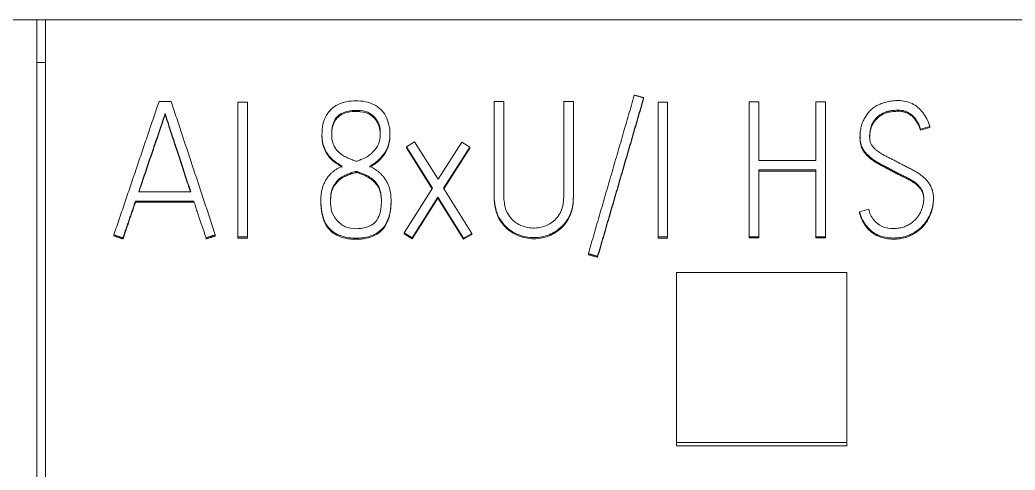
# Model space of a CAD drawing. Header units: millimetres. Extents: x 4137 to 6698, y 1400 to 3585.
# Drawn here: x 5324.95 to 5336.62, y 3082.5 to 3087.78 of the extents above; entities that cross this region are included whole.
import ezdxf

# ---------------------------------------------------------------- set-up
doc = ezdxf.new("R2010")
doc.units = ezdxf.units.MM
doc.layers.add('000-PI-Oprema', color=30, linetype='Continuous', lineweight=5)

msp = doc.modelspace()

# ---------------------------------------------------------------- linework, layer by layer
at = {"layer": '000-PI-Oprema', "color": 0, "linetype": 'ByBlock', "lineweight": 0}
for p, q in [((5325.148, 3087.785), (5320.248, 3087.785)), ((5325.248, 3087.785), (5325.148, 3087.785)), ((5350.048, 3087.785), (5325.248, 3087.785)), ((5325.248, 3077.602), (5325.248, 3087.785)), ((5325.248, 3087.285), (5325.148, 3087.285)), ((5331.327, 3086.826), (5331.327, 3086.814)), ((5332.264, 3086.87), (5332.264, 3086.858)), ((5333.504, 3086.822), (5333.504, 3085.239)), ((5333.615, 3086.822), (5333.504, 3086.822)), ((5333.615, 3086.135), (5333.615, 3086.822)), ((5334.398, 3086.822), (5334.285, 3086.822)), ((5334.285, 3086.822), (5334.285, 3086.135)), ((5334.398, 3085.239), (5334.398, 3086.822)), ((5326.651, 3086.685), (5326.651, 3086.673)), ((5331.327, 3086.592), (5331.327, 3086.571)), ((5335.512, 3086.503), (5335.621, 3086.533)), ((5335.512, 3086.49), (5335.621, 3086.521)), ((5335.512, 3086.503), (5335.512, 3086.49)), ((5335.621, 3086.533), (5335.621, 3086.521)), ((5328.491, 3086.44), (5328.491, 3086.427)), ((5329.288, 3086.427), (5329.288, 3086.44)), ((5329.576, 3086.355), (5329.481, 3086.296)), ((5329.854, 3085.913), (5329.576, 3086.355)), ((5330.133, 3086.351), (5329.854, 3085.913)), ((5330.226, 3086.291), (5330.133, 3086.351)), ((5331.327, 3086.387), (5331.327, 3086.4)), ((5334.802, 3086.413), (5334.802, 3086.401)), ((5329.481, 3086.296), (5329.481, 3086.283)), ((5329.481, 3086.296), (5329.787, 3085.809)), ((5329.481, 3086.283), (5329.783, 3085.803)), ((5329.918, 3085.809), (5330.226, 3086.291)), ((5329.922, 3085.803), (5330.226, 3086.279)), ((5330.226, 3086.291), (5330.226, 3086.279)), ((5330.51, 3086.202), (5330.51, 3086.189)), ((5331.327, 3086.141), (5331.327, 3086.128)), ((5334.285, 3086.135), (5333.615, 3086.135)), ((5333.615, 3085.239), (5333.615, 3086.023)), ((5333.615, 3086.023), (5334.285, 3086.023)), ((5333.615, 3086.01), (5334.285, 3086.01)), ((5334.285, 3086.023), (5334.285, 3085.239)), ((5329.787, 3085.809), (5329.454, 3085.285)), ((5330.249, 3085.279), (5329.918, 3085.809)), ((5330.509, 3085.782), (5330.509, 3085.769)), ((5326.303, 3085.655), (5326.303, 3085.643)), ((5326.989, 3085.655), (5326.989, 3085.643)), ((5328.478, 3085.665), (5328.478, 3085.653)), ((5329.301, 3085.65), (5329.301, 3085.663)), ((5329.55, 3085.226), (5329.851, 3085.704)), ((5329.55, 3085.213), (5329.851, 3085.691)), ((5329.851, 3085.704), (5330.153, 3085.222)), ((5329.851, 3085.704), (5329.851, 3085.691)), ((5329.851, 3085.691), (5330.153, 3085.209)), ((5335.663, 3085.675), (5335.663, 3085.688)), ((5334.904, 3085.561), (5334.796, 3085.53)), ((5334.796, 3085.53), (5334.796, 3085.517)), ((5326.05, 3085.261), (5326.05, 3085.248)), ((5326.157, 3085.226), (5326.157, 3085.213)), ((5327.131, 3085.213), (5327.129, 3085.219)), ((5327.131, 3085.226), (5327.131, 3085.213)), ((5327.24, 3085.261), (5327.24, 3085.248)), ((5327.506, 3085.237), (5327.506, 3085.224)), ((5327.617, 3085.237), (5327.617, 3085.224)), ((5329.454, 3085.285), (5329.454, 3085.273)), ((5329.454, 3085.285), (5329.55, 3085.226)), ((5329.454, 3085.273), (5329.55, 3085.213)), ((5329.55, 3085.226), (5329.55, 3085.213)), ((5330.153, 3085.222), (5330.249, 3085.279)), ((5330.153, 3085.209), (5330.249, 3085.266)), ((5330.153, 3085.222), (5330.153, 3085.209)), ((5330.249, 3085.279), (5330.249, 3085.266)), ((5332.435, 3085.237), (5332.435, 3085.224)), ((5332.545, 3085.237), (5332.545, 3085.224)), ((5333.504, 3085.239), (5333.504, 3085.226)), ((5333.504, 3085.239), (5333.615, 3085.239)), ((5333.504, 3085.226), (5333.615, 3085.226)), ((5333.615, 3085.239), (5333.615, 3085.226)), ((5334.285, 3085.239), (5334.285, 3085.226)), ((5334.285, 3085.239), (5334.398, 3085.239)), ((5334.285, 3085.226), (5334.398, 3085.226)), ((5334.398, 3085.239), (5334.398, 3085.226)), ((5331.616, 3085.041), (5331.616, 3085.028)), ((5331.724, 3085.01), (5331.724, 3084.998)), ((5332.648, 3084.82), (5332.648, 3082.822)), ((5334.648, 3084.82), (5332.648, 3084.82)), ((5334.648, 3082.822), (5334.648, 3084.82)), ((5332.648, 3082.822), (5332.648, 3082.783)), ((5332.648, 3082.822), (5334.648, 3082.822)), ((5332.648, 3082.783), (5334.648, 3082.783)), ((5334.648, 3082.822), (5334.648, 3082.783))]:
    msp.add_line(p, q, dxfattribs=at)
for points, knots in [([(5325.148, 3087.785), (5325.148, 3086.7), (5325.148, 3083.097), (5325.148, 3079.491), (5325.148, 3076.97)], [0, 0, 0, 0, 0.301146, 1, 1, 1, 1]), ([(5328.729, 3086.069), (5328.719, 3086.074), (5328.7, 3086.085), (5328.672, 3086.102), (5328.644, 3086.122), (5328.616, 3086.144), (5328.591, 3086.169), (5328.567, 3086.197), (5328.545, 3086.228), (5328.527, 3086.263), (5328.511, 3086.301), (5328.499, 3086.342), (5328.492, 3086.388), (5328.49, 3086.461), (5328.497, 3086.554), (5328.533, 3086.659), (5328.596, 3086.74), (5328.679, 3086.796), (5328.779, 3086.829), (5328.889, 3086.838), (5329, 3086.829), (5329.101, 3086.795), (5329.184, 3086.737), (5329.246, 3086.655), (5329.281, 3086.549), (5329.291, 3086.447), (5329.283, 3086.357), (5329.262, 3086.286), (5329.226, 3086.22), (5329.178, 3086.16), (5329.119, 3086.108), (5329.074, 3086.08), (5329.05, 3086.067)], [0, 0, 0, 0, 0.014556, 0.029567, 0.045073, 0.06094, 0.077119, 0.093748, 0.110887, 0.128668, 0.147296, 0.166948, 0.187898, 0.210413, 0.266348, 0.314631, 0.359149, 0.40325, 0.449199, 0.499993, 0.551851, 0.598383, 0.642757, 0.687636, 0.736493, 0.793087, 0.826472, 0.85944, 0.893283, 0.927929, 0.963171, 1, 1, 1, 1]), ([(5330.511, 3086.826), (5330.511, 3086.756), (5330.51, 3086.6), (5330.511, 3086.36), (5330.51, 3086.122), (5330.512, 3085.905), (5330.505, 3085.699), (5330.535, 3085.486), (5330.678, 3085.31), (5330.872, 3085.225), (5331.069, 3085.226), (5331.245, 3085.295), (5331.368, 3085.42), (5331.439, 3085.582), (5331.441, 3085.772), (5331.44, 3086.003), (5331.44, 3086.274), (5331.44, 3086.538), (5331.44, 3086.724), (5331.44, 3086.811), (5331.44, 3086.826)], [0, 0, 0, 0, 0.056588, 0.12618, 0.193845, 0.248988, 0.301001, 0.361119, 0.417663, 0.475034, 0.525525, 0.571601, 0.623134, 0.662261, 0.7114, 0.774249, 0.84962, 0.929927, 0.98784, 1, 1, 1, 1]), ([(5331.327, 3086.826), (5331.327, 3086.784), (5331.327, 3086.685), (5331.327, 3086.517), (5331.327, 3086.295), (5331.327, 3086.038), (5331.329, 3085.784), (5331.324, 3085.563), (5331.22, 3085.418), (5331.08, 3085.345), (5330.909, 3085.331), (5330.735, 3085.405), (5330.628, 3085.568), (5330.623, 3085.739), (5330.624, 3085.916), (5330.624, 3086.123), (5330.624, 3086.377), (5330.624, 3086.619), (5330.624, 3086.772), (5330.624, 3086.826)], [0, 0, 0, 0, 0.037912, 0.088194, 0.15005, 0.235584, 0.316728, 0.37904, 0.427403, 0.467304, 0.515197, 0.575318, 0.625401, 0.679015, 0.724908, 0.783705, 0.863784, 0.951314, 1, 1, 1, 1]), ([(5335.621, 3086.533), (5335.612, 3086.564), (5335.59, 3086.622), (5335.542, 3086.698), (5335.483, 3086.76), (5335.414, 3086.805), (5335.335, 3086.832), (5335.257, 3086.839), (5335.186, 3086.835), (5335.123, 3086.825), (5335.066, 3086.809), (5335.013, 3086.786), (5334.965, 3086.757), (5334.923, 3086.723), (5334.888, 3086.682), (5334.857, 3086.637), (5334.833, 3086.586), (5334.815, 3086.531), (5334.805, 3086.472), (5334.801, 3086.413), (5334.805, 3086.359), (5334.816, 3086.311), (5334.835, 3086.269), (5334.861, 3086.232), (5334.892, 3086.198), (5334.927, 3086.167), (5334.965, 3086.139), (5335.007, 3086.112), (5335.052, 3086.088), (5335.099, 3086.065), (5335.146, 3086.04), (5335.192, 3086.014), (5335.238, 3085.99), (5335.282, 3085.968), (5335.325, 3085.947), (5335.367, 3085.927), (5335.405, 3085.905), (5335.44, 3085.883), (5335.472, 3085.858), (5335.498, 3085.831), (5335.521, 3085.802), (5335.539, 3085.769), (5335.548, 3085.73), (5335.551, 3085.691), (5335.549, 3085.652), (5335.542, 3085.615), (5335.532, 3085.575), (5335.517, 3085.535), (5335.496, 3085.497), (5335.471, 3085.461), (5335.44, 3085.427), (5335.403, 3085.397), (5335.36, 3085.371), (5335.311, 3085.35), (5335.255, 3085.338), (5335.171, 3085.333), (5335.061, 3085.348), (5334.953, 3085.434), (5334.913, 3085.516), (5334.904, 3085.561)], [0, 0, 0, 0, 0.029502, 0.056552, 0.082213, 0.107035, 0.131706, 0.157625, 0.177725, 0.196768, 0.215008, 0.232485, 0.249262, 0.265692, 0.282067, 0.298646, 0.315747, 0.333416, 0.35172, 0.370963, 0.387214, 0.402039, 0.415923, 0.429557, 0.443355, 0.457518, 0.472137, 0.48722, 0.502837, 0.518847, 0.535063, 0.551489, 0.567151, 0.582304, 0.596956, 0.611001, 0.624363, 0.637091, 0.649186, 0.660727, 0.671894, 0.683121, 0.695107, 0.708316, 0.719066, 0.730707, 0.743348, 0.756492, 0.769735, 0.783289, 0.797204, 0.811603, 0.826753, 0.842746, 0.859925, 0.878764, 0.920226, 0.957605, 1, 1, 1, 1]), ([(5328.889, 3086.128), (5328.894, 3086.127), (5328.913, 3086.128), (5328.948, 3086.148), (5329.016, 3086.167), (5329.092, 3086.233), (5329.162, 3086.321), (5329.18, 3086.442), (5329.167, 3086.574), (5329.078, 3086.692), (5328.963, 3086.72), (5328.877, 3086.724), (5328.8, 3086.718), (5328.718, 3086.69), (5328.649, 3086.634), (5328.611, 3086.543), (5328.603, 3086.458), (5328.607, 3086.372), (5328.631, 3086.298), (5328.678, 3086.237), (5328.732, 3086.197), (5328.773, 3086.173), (5328.813, 3086.155), (5328.839, 3086.144), (5328.866, 3086.136), (5328.88, 3086.129), (5328.889, 3086.128)], [0, 0, 0, 0, 0.007812, 0.03125, 0.0625, 0.125, 0.1875, 0.25, 0.3125, 0.40625, 0.46875, 0.5, 0.546875, 0.59375, 0.640625, 0.6875, 0.75, 0.78125, 0.828125, 0.875, 0.90625, 0.9375, 0.953125, 0.976562, 0.984375, 1, 1, 1, 1]), ([(5329.175, 3086.439), (5329.175, 3086.474), (5329.164, 3086.564), (5329.078, 3086.679), (5328.963, 3086.707), (5328.877, 3086.712), (5328.8, 3086.705), (5328.718, 3086.677), (5328.649, 3086.621), (5328.611, 3086.532), (5328.605, 3086.466), (5328.605, 3086.429)], [0, 0, 0, 0, 0.114744, 0.30519, 0.432154, 0.495636, 0.590859, 0.686082, 0.781305, 0.876528, 1, 1, 1, 1]), ([(5334.796, 3085.53), (5334.805, 3085.498), (5334.828, 3085.439), (5334.877, 3085.361), (5334.94, 3085.299), (5335.015, 3085.255), (5335.102, 3085.229), (5335.187, 3085.222), (5335.264, 3085.227), (5335.331, 3085.24), (5335.392, 3085.263), (5335.447, 3085.293), (5335.497, 3085.328), (5335.54, 3085.369), (5335.577, 3085.415), (5335.608, 3085.465), (5335.632, 3085.518), (5335.65, 3085.574), (5335.661, 3085.631), (5335.665, 3085.689), (5335.661, 3085.745), (5335.649, 3085.798), (5335.627, 3085.845), (5335.599, 3085.886), (5335.566, 3085.923), (5335.528, 3085.955), (5335.486, 3085.985), (5335.442, 3086.013), (5335.394, 3086.037), (5335.344, 3086.062), (5335.295, 3086.087), (5335.248, 3086.112), (5335.203, 3086.136), (5335.161, 3086.157), (5335.12, 3086.178), (5335.082, 3086.197), (5335.047, 3086.218), (5335.015, 3086.239), (5334.986, 3086.261), (5334.962, 3086.285), (5334.941, 3086.312), (5334.926, 3086.341), (5334.917, 3086.375), (5334.914, 3086.42), (5334.918, 3086.473), (5334.93, 3086.531), (5334.951, 3086.578), (5334.979, 3086.617), (5335.009, 3086.65), (5335.043, 3086.675), (5335.079, 3086.694), (5335.117, 3086.709), (5335.154, 3086.717), (5335.19, 3086.721), (5335.222, 3086.724), (5335.255, 3086.726), (5335.289, 3086.723), (5335.326, 3086.716), (5335.358, 3086.703), (5335.387, 3086.686), (5335.413, 3086.667), (5335.435, 3086.645), (5335.454, 3086.622), (5335.471, 3086.598), (5335.485, 3086.573), (5335.496, 3086.548), (5335.505, 3086.525), (5335.51, 3086.51), (5335.512, 3086.503)], [0, 0, 0, 0, 0.030216, 0.057834, 0.084112, 0.110126, 0.13699, 0.166062, 0.187444, 0.207786, 0.227532, 0.246694, 0.265147, 0.28321, 0.301078, 0.318906, 0.33698, 0.354995, 0.372624, 0.390132, 0.408102, 0.424528, 0.439934, 0.454952, 0.469937, 0.485134, 0.500714, 0.516729, 0.533253, 0.550073, 0.566929, 0.583824, 0.598837, 0.613277, 0.627146, 0.64033, 0.652736, 0.664395, 0.675364, 0.685785, 0.695827, 0.705789, 0.716159, 0.727332, 0.74751, 0.765141, 0.780786, 0.795151, 0.808601, 0.821478, 0.833928, 0.845962, 0.857807, 0.868933, 0.878649, 0.88698, 0.899043, 0.910208, 0.920757, 0.930874, 0.940594, 0.950061, 0.959303, 0.96829, 0.9771, 0.985473, 0.993098, 1, 1, 1, 1]), ([(5334.915, 3086.405), (5334.916, 3086.425), (5334.918, 3086.463), (5334.93, 3086.518), (5334.951, 3086.565), (5334.979, 3086.604), (5335.009, 3086.637), (5335.043, 3086.662), (5335.079, 3086.682), (5335.117, 3086.696), (5335.154, 3086.704), (5335.19, 3086.708), (5335.222, 3086.711), (5335.255, 3086.713), (5335.289, 3086.711), (5335.326, 3086.703), (5335.358, 3086.69), (5335.387, 3086.673), (5335.413, 3086.654), (5335.435, 3086.632), (5335.454, 3086.609), (5335.471, 3086.585), (5335.485, 3086.56), (5335.496, 3086.535), (5335.505, 3086.512), (5335.51, 3086.497), (5335.512, 3086.49)], [0, 0, 0, 0, 0.065823, 0.131059, 0.188942, 0.242091, 0.291852, 0.339495, 0.385558, 0.430084, 0.473906, 0.515072, 0.551021, 0.581842, 0.626473, 0.667782, 0.706813, 0.744244, 0.780205, 0.815232, 0.849428, 0.882676, 0.915274, 0.946254, 0.974465, 1, 1, 1, 1]), ([(5326.651, 3086.685), (5326.649, 3086.677), (5326.641, 3086.655), (5326.628, 3086.615), (5326.61, 3086.562), (5326.588, 3086.496), (5326.563, 3086.422), (5326.535, 3086.341), (5326.505, 3086.253), (5326.473, 3086.16), (5326.44, 3086.063), (5326.407, 3085.964), (5326.374, 3085.865), (5326.352, 3085.8), (5326.341, 3085.767)], [0, 0, 0, 0, 0.027278, 0.070772, 0.130481, 0.202611, 0.283368, 0.372754, 0.469089, 0.570695, 0.677572, 0.786406, 0.893882, 1, 1, 1, 1]), ([(5326.651, 3086.673), (5326.649, 3086.664), (5326.641, 3086.643), (5326.628, 3086.603), (5326.61, 3086.549), (5326.588, 3086.484), (5326.563, 3086.41), (5326.535, 3086.328), (5326.505, 3086.24), (5326.473, 3086.147), (5326.44, 3086.05), (5326.407, 3085.951), (5326.375, 3085.857), (5326.355, 3085.796), (5326.345, 3085.767)], [0, 0, 0, 0, 0.027661, 0.071766, 0.132313, 0.205456, 0.287346, 0.377986, 0.475674, 0.578706, 0.687084, 0.797446, 0.90643, 1, 1, 1, 1]), ([(5326.951, 3085.767), (5326.941, 3085.8), (5326.919, 3085.865), (5326.887, 3085.964), (5326.855, 3086.063), (5326.823, 3086.16), (5326.792, 3086.253), (5326.763, 3086.341), (5326.736, 3086.422), (5326.712, 3086.496), (5326.691, 3086.562), (5326.674, 3086.615), (5326.661, 3086.655), (5326.654, 3086.677), (5326.651, 3086.685)], [0, 0, 0, 0, 0.106064, 0.213567, 0.322511, 0.429491, 0.5311, 0.627338, 0.716604, 0.797292, 0.869405, 0.929132, 0.972664, 1, 1, 1, 1]), ([(5326.947, 3085.767), (5326.938, 3085.796), (5326.918, 3085.857), (5326.887, 3085.951), (5326.855, 3086.05), (5326.823, 3086.147), (5326.792, 3086.24), (5326.763, 3086.328), (5326.736, 3086.41), (5326.712, 3086.484), (5326.691, 3086.549), (5326.674, 3086.603), (5326.661, 3086.643), (5326.654, 3086.664), (5326.651, 3086.673)], [0, 0, 0, 0, 0.093515, 0.202527, 0.313001, 0.421482, 0.524517, 0.622107, 0.712625, 0.794447, 0.867572, 0.928138, 0.97228, 1, 1, 1, 1]), ([(5328.729, 3086.056), (5328.719, 3086.061), (5328.7, 3086.072), (5328.672, 3086.09), (5328.644, 3086.109), (5328.616, 3086.131), (5328.591, 3086.156), (5328.567, 3086.184), (5328.545, 3086.215), (5328.527, 3086.25), (5328.511, 3086.288), (5328.499, 3086.33), (5328.492, 3086.376), (5328.491, 3086.409), (5328.491, 3086.427), (5328.491, 3086.429)], [0, 0, 0, 0, 0.068397, 0.138937, 0.211797, 0.286356, 0.362379, 0.440519, 0.521055, 0.604608, 0.692141, 0.784485, 0.882929, 0.988726, 1, 1, 1, 1]), ([(5329.288, 3086.429), (5329.288, 3086.425), (5329.288, 3086.397), (5329.283, 3086.344), (5329.262, 3086.273), (5329.226, 3086.208), (5329.178, 3086.148), (5329.119, 3086.095), (5329.074, 3086.067), (5329.05, 3086.054)], [0, 0, 0, 0, 0.025577, 0.182798, 0.338056, 0.497434, 0.660595, 0.826558, 1, 1, 1, 1]), ([(5330.509, 3085.769), (5330.509, 3085.745), (5330.511, 3085.645), (5330.535, 3085.473), (5330.678, 3085.298), (5330.872, 3085.212), (5331.069, 3085.213), (5331.245, 3085.282), (5331.368, 3085.407), (5331.439, 3085.569), (5331.441, 3085.759), (5331.44, 3085.99), (5331.44, 3086.198), (5331.44, 3086.329), (5331.44, 3086.365)], [0, 0, 0, 0, 0.033223, 0.13371, 0.228223, 0.324119, 0.408514, 0.48553, 0.571667, 0.637068, 0.719204, 0.824256, 0.950238, 1, 1, 1, 1]), ([(5334.802, 3086.407), (5334.802, 3086.404), (5334.802, 3086.383), (5334.805, 3086.346), (5334.816, 3086.298), (5334.835, 3086.256), (5334.861, 3086.219), (5334.892, 3086.185), (5334.927, 3086.154), (5334.965, 3086.126), (5335.007, 3086.1), (5335.052, 3086.076), (5335.099, 3086.052), (5335.146, 3086.027), (5335.192, 3086.002), (5335.238, 3085.977), (5335.282, 3085.955), (5335.325, 3085.935), (5335.367, 3085.915), (5335.405, 3085.893), (5335.44, 3085.87), (5335.472, 3085.846), (5335.498, 3085.819), (5335.521, 3085.789), (5335.539, 3085.756), (5335.548, 3085.718), (5335.55, 3085.691), (5335.55, 3085.677)], [0, 0, 0, 0, 0.008262, 0.056111, 0.099761, 0.14064, 0.180782, 0.221408, 0.263107, 0.306149, 0.350557, 0.396538, 0.443676, 0.491422, 0.539784, 0.585899, 0.630514, 0.673652, 0.715005, 0.754346, 0.79182, 0.827432, 0.861414, 0.894293, 0.927346, 0.962637, 1, 1, 1, 1]), ([(5329.05, 3086.067), (5329.06, 3086.062), (5329.08, 3086.051), (5329.11, 3086.033), (5329.14, 3086.013), (5329.169, 3085.99), (5329.196, 3085.963), (5329.221, 3085.933), (5329.244, 3085.898), (5329.263, 3085.86), (5329.28, 3085.819), (5329.292, 3085.773), (5329.3, 3085.722), (5329.303, 3085.639), (5329.295, 3085.534), (5329.261, 3085.416), (5329.199, 3085.325), (5329.112, 3085.263), (5329.006, 3085.228), (5328.889, 3085.218), (5328.772, 3085.228), (5328.666, 3085.264), (5328.58, 3085.325), (5328.518, 3085.416), (5328.484, 3085.535), (5328.476, 3085.641), (5328.479, 3085.724), (5328.486, 3085.774), (5328.498, 3085.82), (5328.514, 3085.861), (5328.532, 3085.898), (5328.554, 3085.933), (5328.578, 3085.963), (5328.605, 3085.991), (5328.634, 3086.014), (5328.665, 3086.035), (5328.696, 3086.053), (5328.718, 3086.064), (5328.729, 3086.069)], [0, 0, 0, 0, 0.013971, 0.028402, 0.043336, 0.058719, 0.0746, 0.091138, 0.108303, 0.126121, 0.144793, 0.164595, 0.185892, 0.208937, 0.268471, 0.31829, 0.36183, 0.40395, 0.448807, 0.499659, 0.550001, 0.594568, 0.636606, 0.68023, 0.730342, 0.790387, 0.813379, 0.834502, 0.85399, 0.872294, 0.889768, 0.906584, 0.922873, 0.938755, 0.95442, 0.969879, 0.985049, 1, 1, 1, 1]), ([(5328.897, 3086.006), (5328.894, 3086.007), (5328.889, 3086.007), (5328.874, 3086.001), (5328.845, 3085.997), (5328.802, 3085.974), (5328.739, 3085.953), (5328.66, 3085.895), (5328.599, 3085.793), (5328.59, 3085.669), (5328.594, 3085.537), (5328.66, 3085.429), (5328.76, 3085.345), (5328.89, 3085.329), (5329.016, 3085.341), (5329.123, 3085.401), (5329.17, 3085.498), (5329.184, 3085.58), (5329.189, 3085.653), (5329.187, 3085.721), (5329.175, 3085.783), (5329.15, 3085.84), (5329.116, 3085.888), (5329.076, 3085.922), (5329.041, 3085.945), (5329.014, 3085.96), (5328.988, 3085.973), (5328.963, 3085.983), (5328.944, 3085.99), (5328.927, 3085.997), (5328.911, 3086.001), (5328.902, 3086.005), (5328.897, 3086.006)], [0, 0, 0, 0, 0.003906, 0.007812, 0.023438, 0.046875, 0.078125, 0.125, 0.1875, 0.25, 0.3125, 0.375, 0.4375, 0.5, 0.5625, 0.625, 0.671875, 0.71875, 0.75, 0.78125, 0.820312, 0.84375, 0.875, 0.90625, 0.921875, 0.9375, 0.953125, 0.964844, 0.976562, 0.984375, 0.992188, 1, 1, 1, 1]), ([(5328.897, 3085.994), (5328.894, 3085.994), (5328.889, 3085.994), (5328.874, 3085.988), (5328.845, 3085.984), (5328.802, 3085.962), (5328.739, 3085.94), (5328.66, 3085.883), (5328.599, 3085.78), (5328.592, 3085.692), (5328.592, 3085.643), (5328.592, 3085.637)], [0, 0, 0, 0, 0.015104, 0.030208, 0.090623, 0.181247, 0.302078, 0.483325, 0.724988, 0.966651, 1, 1, 1, 1]), ([(5329.188, 3085.651), (5329.188, 3085.668), (5329.186, 3085.712), (5329.175, 3085.77), (5329.15, 3085.828), (5329.116, 3085.875), (5329.076, 3085.909), (5329.041, 3085.932), (5329.014, 3085.948), (5328.988, 3085.96), (5328.963, 3085.97), (5328.944, 3085.978), (5328.927, 3085.984), (5328.911, 3085.988), (5328.902, 3085.993), (5328.897, 3085.994)], [0, 0, 0, 0, 0.106174, 0.265786, 0.361553, 0.489242, 0.616932, 0.680776, 0.744621, 0.808466, 0.856349, 0.904233, 0.936155, 0.968078, 1, 1, 1, 1]), ([(5327.131, 3085.226), (5327.127, 3085.239), (5327.118, 3085.266), (5327.104, 3085.308), (5327.089, 3085.35), (5327.074, 3085.393), (5327.059, 3085.438), (5327.043, 3085.487), (5327.025, 3085.54), (5327.007, 3085.596), (5326.995, 3085.635), (5326.989, 3085.655)], [0, 0, 0, 0, 0.091427, 0.189007, 0.292759, 0.387174, 0.491688, 0.606301, 0.72982, 0.861052, 1, 1, 1, 1]), ([(5329.301, 3085.648), (5329.301, 3085.603), (5329.294, 3085.519), (5329.261, 3085.403), (5329.199, 3085.312), (5329.112, 3085.251), (5329.006, 3085.215), (5328.889, 3085.206), (5328.772, 3085.215), (5328.666, 3085.251), (5328.58, 3085.312), (5328.518, 3085.403), (5328.484, 3085.52), (5328.478, 3085.605), (5328.478, 3085.651)], [0, 0, 0, 0, 0.098032, 0.184613, 0.260281, 0.333482, 0.411438, 0.499815, 0.587305, 0.664757, 0.737815, 0.813629, 0.90072, 1, 1, 1, 1]), ([(5334.796, 3085.517), (5334.805, 3085.486), (5334.828, 3085.426), (5334.877, 3085.348), (5334.94, 3085.287), (5335.015, 3085.242), (5335.102, 3085.216), (5335.187, 3085.209), (5335.264, 3085.214), (5335.331, 3085.227), (5335.392, 3085.25), (5335.447, 3085.28), (5335.497, 3085.316), (5335.54, 3085.356), (5335.577, 3085.402), (5335.608, 3085.452), (5335.632, 3085.506), (5335.65, 3085.561), (5335.661, 3085.618), (5335.663, 3085.657), (5335.663, 3085.677), (5335.663, 3085.677)], [0, 0, 0, 0, 0.077352, 0.148056, 0.215328, 0.281923, 0.350695, 0.425118, 0.479856, 0.531932, 0.582482, 0.631538, 0.678776, 0.725017, 0.770759, 0.816399, 0.862669, 0.908787, 0.953917, 0.998739, 1, 1, 1, 1])]:
    msp.add_open_spline(points, degree=3, knots=knots, dxfattribs=at)
for points in [[(5326.05, 3085.261), (5326.58, 3086.826)], [(5326.58, 3086.826), (5326.722, 3086.826)], [(5326.722, 3086.826), (5327.24, 3085.261)], [(5327.506, 3086.82), (5327.617, 3086.82)], [(5327.506, 3085.237), (5327.506, 3086.82)], [(5327.617, 3086.82), (5327.617, 3085.237)], [(5330.624, 3086.826), (5330.511, 3086.826)], [(5331.44, 3086.826), (5331.327, 3086.826)], [(5332.155, 3086.901), (5331.616, 3085.041)], [(5331.724, 3085.01), (5332.264, 3086.87)], [(5331.724, 3084.998), (5332.264, 3086.858)], [(5332.264, 3086.87), (5332.155, 3086.901)], [(5332.435, 3085.237), (5332.435, 3086.82)], [(5332.435, 3086.82), (5332.545, 3086.82)], [(5332.545, 3086.82), (5332.545, 3085.237)], [(5326.341, 3085.767), (5326.951, 3085.767)], [(5326.303, 3085.655), (5326.157, 3085.226)], [(5326.303, 3085.643), (5326.157, 3085.213)], [(5326.989, 3085.655), (5326.303, 3085.655)], [(5326.989, 3085.643), (5326.303, 3085.643)], [(5326.157, 3085.226), (5326.05, 3085.261)], [(5326.157, 3085.213), (5326.05, 3085.248)], [(5327.24, 3085.261), (5327.131, 3085.226)], [(5327.24, 3085.248), (5327.131, 3085.213)], [(5327.617, 3085.237), (5327.506, 3085.237)], [(5327.617, 3085.224), (5327.506, 3085.224)], [(5332.545, 3085.237), (5332.435, 3085.237)], [(5332.545, 3085.224), (5332.435, 3085.224)], [(5331.616, 3085.041), (5331.724, 3085.01)], [(5331.616, 3085.028), (5331.724, 3084.998)]]:
    msp.add_open_spline(points, degree=1, dxfattribs=at)

doc.saveas('drawing.dxf')
